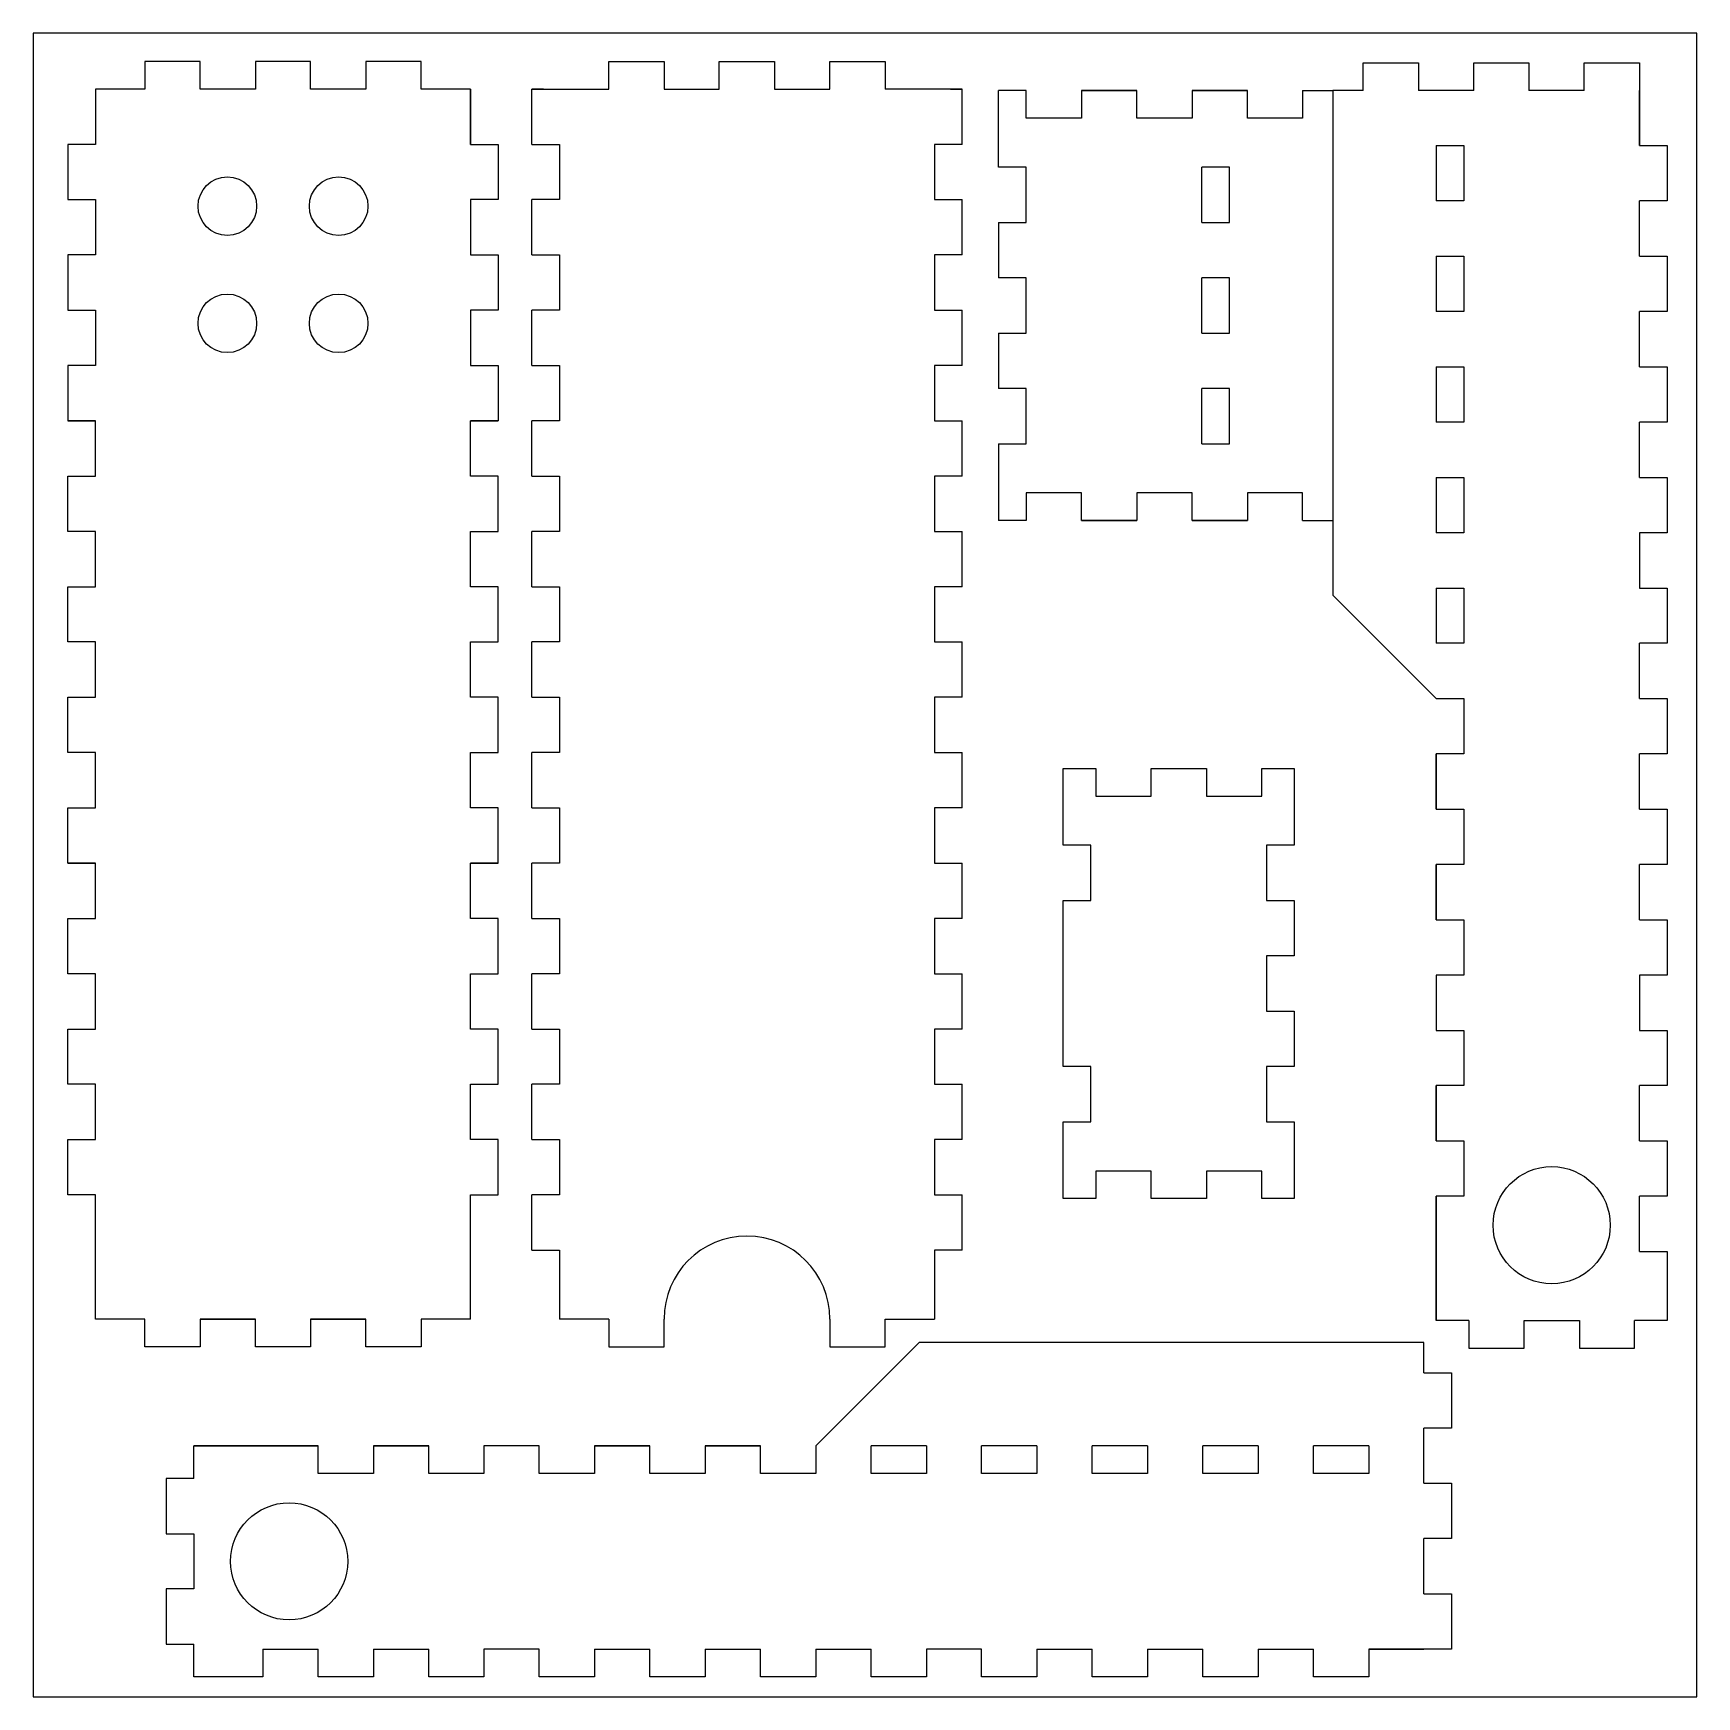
# Model space of a CAD drawing. Header units: inches. Extents: x 23.97 to 31.07, y -1.15 to 5.95.
import ezdxf

# ---------------------------------------------------------------- set-up
doc = ezdxf.new("R2010")
doc.units = ezdxf.units.IN
doc.header["$MEASUREMENT"] = 0

msp = doc.modelspace()

# ---------------------------------------------------------------- linework, layer by layer
for p, q in [((24.6802, 5.832), (24.4442, 5.832)), ((24.4442, 5.832), (24.4442, 5.714)), ((24.6802, 5.714), (24.6802, 5.832)), ((25.1522, 5.832), (24.9162, 5.832)), ((24.9162, 5.832), (24.9162, 5.714)), ((25.1522, 5.714), (25.1522, 5.832)), ((25.6242, 5.832), (25.3882, 5.832)), ((25.3882, 5.832), (25.3882, 5.714)), ((25.6242, 5.714), (25.6242, 5.832)), ((26.4245, 5.714), (26.4245, 5.832)), ((26.4245, 5.832), (26.6605, 5.832)), ((26.6605, 5.832), (26.6605, 5.714)), ((26.8965, 5.714), (26.8965, 5.832)), ((26.8965, 5.832), (27.1325, 5.832)), ((27.1325, 5.832), (27.1325, 5.714)), ((27.3685, 5.714), (27.3685, 5.832)), ((27.3685, 5.832), (27.6045, 5.832)), ((27.6045, 5.832), (27.6045, 5.714)), ((29.6443, 5.7084), (29.6443, 5.8264)), ((29.6443, 5.8264), (29.8803, 5.8264)), ((29.8803, 5.8264), (29.8803, 5.7084)), ((30.1163, 5.7084), (30.1163, 5.8264)), ((30.1163, 5.8264), (30.3523, 5.8264)), ((30.3523, 5.8264), (30.3523, 5.7084)), ((30.5883, 5.7084), (30.5883, 5.8264)), ((30.5883, 5.8264), (30.8243, 5.8264)), ((30.8243, 5.8264), (30.8243, 5.7084)), ((24.2342, 5.714), (24.2342, 5.478)), ((24.4442, 5.714), (24.2342, 5.714)), ((24.2342, 5.714), (24.2342, 5.478)), ((24.9162, 5.714), (24.6802, 5.714)), ((25.3882, 5.714), (25.1522, 5.714)), ((25.8342, 5.714), (25.6242, 5.714)), ((25.8342, 5.714), (25.8342, 5.478)), ((25.8342, 5.478), (25.8342, 5.714)), ((26.1464, 5.714), (26.0964, 5.714)), ((26.0964, 5.478), (26.0964, 5.714)), ((26.0964, 5.714), (26.4245, 5.714)), ((26.6605, 5.714), (26.8965, 5.714)), ((27.1325, 5.714), (27.3685, 5.714)), ((27.9326, 5.714), (27.6045, 5.714)), ((27.8826, 5.714), (27.9326, 5.714)), ((27.9326, 5.478), (27.9326, 5.714)), ((28.0883, 5.3803), (28.0883, 5.7084)), ((28.0883, 5.6584), (28.0883, 5.7084)), ((28.2063, 5.7084), (28.0883, 5.7084)), ((28.2063, 5.5904), (28.2063, 5.7084)), ((28.6783, 5.7084), (28.4423, 5.7084)), ((28.4423, 5.7084), (28.4423, 5.5904)), ((28.6783, 5.5904), (28.6783, 5.7084)), ((28.6783, 5.5904), (28.6783, 5.7084)), ((29.1503, 5.7084), (28.9143, 5.7084)), ((28.9143, 5.7084), (28.9143, 5.5904)), ((29.1503, 5.5904), (29.1503, 5.7084)), ((29.3863, 5.7084), (29.5153, 5.7084)), ((29.3863, 5.7084), (29.3863, 5.5904)), ((29.6443, 5.7084), (29.5153, 5.7084)), ((29.5153, 5.7084), (29.5153, 3.5534)), ((30.8243, 5.4724), (30.8243, 5.7084)), ((30.8243, 5.7084), (30.8243, 5.4724)), ((28.4423, 5.5904), (28.2063, 5.5904)), ((28.9143, 5.5904), (28.6783, 5.5904)), ((29.3863, 5.5904), (29.1503, 5.5904)), ((24.2342, 5.478), (24.1162, 5.478)), ((24.1162, 5.478), (24.1162, 5.242)), ((25.8342, 5.478), (25.9522, 5.478)), ((25.9522, 5.478), (25.9522, 5.242)), ((26.0964, 5.478), (26.2144, 5.478)), ((26.2144, 5.478), (26.2144, 5.242)), ((27.9326, 5.478), (27.8146, 5.478)), ((27.8146, 5.478), (27.8146, 5.242)), ((29.9563, 5.4724), (30.0743, 5.4724)), ((29.9563, 5.4724), (29.9563, 5.2364)), ((30.0743, 5.4724), (30.0743, 5.2364)), ((30.8243, 5.4724), (30.9423, 5.4724)), ((30.9423, 5.4724), (30.9423, 5.2364)), ((28.2063, 5.3803), (28.0883, 5.3803)), ((28.2063, 5.1443), (28.2063, 5.3803)), ((29.0743, 5.3803), (28.9563, 5.3803)), ((28.9563, 5.1443), (28.9563, 5.3803)), ((29.0743, 5.1443), (29.0743, 5.3803)), ((24.1162, 5.242), (24.2342, 5.242)), ((24.2342, 5.242), (24.2342, 5.006)), ((25.9522, 5.242), (25.8342, 5.242)), ((25.8342, 5.242), (25.8342, 5.006)), ((26.2144, 5.242), (26.0964, 5.242)), ((27.8146, 5.242), (27.9326, 5.242)), ((30.0743, 5.2364), (29.9563, 5.2364)), ((30.9423, 5.2364), (30.8243, 5.2364)), ((28.0883, 5.1443), (28.2063, 5.1443)), ((28.9563, 5.1443), (29.0743, 5.1443)), ((24.2342, 5.006), (24.1162, 5.006)), ((24.1162, 5.006), (24.1162, 4.77)), ((25.8342, 5.006), (25.9522, 5.006)), ((25.9522, 5.006), (25.9522, 4.77)), ((26.0964, 5.006), (26.2144, 5.006)), ((26.2144, 5.006), (26.2144, 4.77)), ((27.9326, 5.006), (27.8146, 5.006)), ((27.8146, 5.006), (27.8146, 4.77)), ((29.9563, 5.0004), (30.0743, 5.0004)), ((29.9563, 5.0004), (29.9563, 4.7644)), ((30.0743, 5.0004), (30.0743, 4.7644)), ((30.8243, 5.0004), (30.9423, 5.0004)), ((30.9423, 5.0004), (30.9423, 4.7644)), ((28.2063, 4.9083), (28.0883, 4.9083)), ((28.2063, 4.6723), (28.2063, 4.9083)), ((29.0743, 4.9083), (28.9563, 4.9083)), ((28.9563, 4.6723), (28.9563, 4.9083)), ((29.0743, 4.6723), (29.0743, 4.9083)), ((24.1162, 4.77), (24.2342, 4.77)), ((24.2342, 4.77), (24.2342, 4.534)), ((25.9522, 4.77), (25.8342, 4.77)), ((25.8342, 4.77), (25.8342, 4.534)), ((26.2144, 4.77), (26.0964, 4.77)), ((27.8146, 4.77), (27.9326, 4.77)), ((30.0743, 4.7644), (29.9563, 4.7644)), ((30.9423, 4.7644), (30.8243, 4.7644)), ((28.0883, 4.6723), (28.2063, 4.6723)), ((28.9563, 4.6723), (29.0743, 4.6723)), ((24.2342, 4.534), (24.1162, 4.534)), ((24.1162, 4.534), (24.1162, 4.298)), ((25.8342, 4.534), (25.9522, 4.534)), ((25.9522, 4.534), (25.9522, 4.298)), ((26.0964, 4.534), (26.2144, 4.534)), ((26.2144, 4.534), (26.2144, 4.298)), ((27.9326, 4.534), (27.8146, 4.534)), ((27.8146, 4.534), (27.8146, 4.298)), ((29.9563, 4.5284), (30.0743, 4.5284)), ((29.9563, 4.5284), (29.9563, 4.2924)), ((30.0743, 4.5284), (30.0743, 4.2924)), ((30.8243, 4.5284), (30.9423, 4.5284)), ((30.9423, 4.5284), (30.9423, 4.2924)), ((28.2063, 4.4363), (28.0883, 4.4363)), ((28.2063, 4.2003), (28.2063, 4.4363)), ((29.0743, 4.4363), (28.9563, 4.4363)), ((28.9563, 4.2003), (28.9563, 4.4363)), ((29.0743, 4.2003), (29.0743, 4.4363)), ((24.2342, 4.298), (24.1162, 4.298)), ((24.1162, 4.298), (24.2342, 4.298)), ((24.2342, 4.062), (24.2342, 4.298)), ((25.8342, 4.062), (25.8342, 4.298)), ((25.8342, 4.298), (25.9522, 4.298)), ((25.9522, 4.298), (25.8342, 4.298)), ((26.2144, 4.298), (26.0964, 4.298)), ((27.8146, 4.298), (27.9326, 4.298)), ((30.0743, 4.2924), (29.9563, 4.2924)), ((30.9423, 4.2924), (30.8243, 4.2924)), ((30.9423, 4.2924), (30.8243, 4.2924)), ((28.0883, 4.2003), (28.2063, 4.2003)), ((28.0883, 4.2003), (28.0883, 3.8722)), ((28.9563, 4.2003), (29.0743, 4.2003)), ((24.1162, 3.826), (24.1162, 4.062)), ((24.1162, 4.062), (24.2342, 4.062)), ((25.9522, 4.062), (25.8342, 4.062)), ((25.9522, 3.826), (25.9522, 4.062)), ((26.0964, 4.062), (26.2144, 4.062)), ((26.2144, 4.062), (26.2144, 3.826)), ((27.9326, 4.062), (27.8146, 4.062)), ((27.8146, 4.062), (27.8146, 3.826)), ((29.9563, 4.0564), (30.0743, 4.0564)), ((29.9563, 4.0564), (29.9563, 3.8204)), ((30.0743, 4.0564), (30.0743, 3.8204)), ((30.8243, 4.0564), (30.9423, 4.0564)), ((30.9423, 4.0564), (30.9423, 3.8204)), ((28.4423, 3.9902), (28.2063, 3.9902)), ((28.2063, 3.9902), (28.2063, 3.8722)), ((28.4423, 3.8722), (28.4423, 3.9902)), ((28.9143, 3.9902), (28.6783, 3.9902)), ((28.6783, 3.9902), (28.6783, 3.8722)), ((28.6783, 3.9902), (28.6783, 3.8722)), ((28.9143, 3.8722), (28.9143, 3.9902)), ((29.3863, 3.9902), (29.1503, 3.9902)), ((29.1503, 3.9902), (29.1503, 3.8722)), ((29.3863, 3.8722), (29.3863, 3.9902)), ((28.0883, 3.9222), (28.0883, 3.8722)), ((28.2063, 3.8722), (28.0883, 3.8722)), ((28.6783, 3.8722), (28.4423, 3.8722)), ((29.1503, 3.8722), (28.9143, 3.8722)), ((29.3863, 3.8722), (29.5153, 3.8722)), ((24.2342, 3.826), (24.1162, 3.826)), ((24.2342, 3.59), (24.2342, 3.826)), ((25.8342, 3.59), (25.8342, 3.826)), ((25.8342, 3.826), (25.9522, 3.826)), ((26.2144, 3.826), (26.0964, 3.826)), ((27.8146, 3.826), (27.9326, 3.826)), ((30.0743, 3.8204), (29.9563, 3.8204)), ((30.9423, 3.8204), (30.8243, 3.8204)), ((30.8243, 3.8204), (30.8243, 3.5844)), ((24.1162, 3.354), (24.1162, 3.59)), ((24.1162, 3.59), (24.2342, 3.59)), ((25.9522, 3.59), (25.8342, 3.59)), ((25.9522, 3.354), (25.9522, 3.59)), ((26.0964, 3.59), (26.2144, 3.59)), ((26.2144, 3.59), (26.2144, 3.354)), ((27.9326, 3.59), (27.8146, 3.59)), ((27.8146, 3.59), (27.8146, 3.354)), ((29.5153, 3.5534), (29.9563, 3.1124)), ((29.9563, 3.5844), (30.0743, 3.5844)), ((29.9563, 3.5844), (29.9563, 3.3484)), ((30.0743, 3.5844), (30.0743, 3.3484)), ((30.8243, 3.5844), (30.9423, 3.5844)), ((30.9423, 3.5844), (30.9423, 3.3484)), ((24.2342, 3.354), (24.1162, 3.354)), ((24.2342, 3.118), (24.2342, 3.354)), ((25.8342, 3.118), (25.8342, 3.354)), ((25.8342, 3.354), (25.9522, 3.354)), ((26.2144, 3.354), (26.0964, 3.354)), ((27.8146, 3.354), (27.9326, 3.354)), ((30.0743, 3.3484), (29.9563, 3.3484)), ((30.9423, 3.3484), (30.8243, 3.3484)), ((24.1162, 2.882), (24.1162, 3.118)), ((24.1162, 3.118), (24.2342, 3.118)), ((25.9522, 3.118), (25.8342, 3.118)), ((25.9522, 2.882), (25.9522, 3.118)), ((26.0964, 3.118), (26.2144, 3.118)), ((26.2144, 3.118), (26.2144, 2.882)), ((27.9326, 3.118), (27.8146, 3.118)), ((27.8146, 3.118), (27.8146, 2.882)), ((29.9563, 3.1124), (30.0743, 3.1124)), ((30.0743, 3.1124), (30.0743, 2.8764)), ((30.8243, 3.1124), (30.9423, 3.1124)), ((30.9423, 3.1124), (30.9423, 2.8764)), ((24.2342, 2.882), (24.1162, 2.882)), ((24.2342, 2.646), (24.2342, 2.882)), ((25.8342, 2.646), (25.8342, 2.882)), ((25.8342, 2.882), (25.9522, 2.882)), ((26.2144, 2.882), (26.0964, 2.882)), ((27.8146, 2.882), (27.9326, 2.882)), ((30.0743, 2.8764), (29.9563, 2.8764)), ((29.9563, 2.8764), (29.9563, 2.6404)), ((30.9423, 2.8764), (30.8243, 2.8764)), ((24.1162, 2.41), (24.1162, 2.646)), ((24.1162, 2.646), (24.2342, 2.646)), ((25.9522, 2.646), (25.8342, 2.646)), ((25.9522, 2.41), (25.9522, 2.646)), ((26.0964, 2.646), (26.2144, 2.646)), ((26.2144, 2.646), (26.2144, 2.41)), ((27.9326, 2.646), (27.8146, 2.646)), ((27.8146, 2.646), (27.8146, 2.41)), ((29.9563, 2.6404), (30.0743, 2.6404)), ((30.0743, 2.6404), (30.0743, 2.4044)), ((30.8243, 2.6404), (30.9423, 2.6404)), ((30.9423, 2.6404), (30.9423, 2.4044)), ((24.2342, 2.41), (24.1162, 2.41)), ((24.1162, 2.41), (24.2342, 2.41)), ((24.2342, 2.174), (24.2342, 2.41)), ((25.9522, 2.41), (25.8342, 2.41)), ((25.8342, 2.41), (25.9522, 2.41)), ((25.8342, 2.174), (25.8342, 2.41)), ((26.2144, 2.41), (26.0964, 2.41)), ((27.8146, 2.41), (27.9326, 2.41)), ((30.0743, 2.4044), (29.9563, 2.4044)), ((30.0743, 2.4044), (29.9563, 2.4044)), ((29.9563, 2.4044), (29.9563, 2.1684)), ((30.9423, 2.4044), (30.8243, 2.4044)), ((30.9423, 2.4044), (30.8243, 2.4044)), ((24.1162, 1.938), (24.1162, 2.174)), ((24.1162, 2.174), (24.2342, 2.174)), ((25.9522, 2.174), (25.8342, 2.174)), ((25.9522, 1.938), (25.9522, 2.174)), ((26.0964, 2.174), (26.2144, 2.174)), ((26.2144, 2.174), (26.2144, 1.938)), ((27.9326, 2.174), (27.8146, 2.174)), ((27.8146, 2.174), (27.8146, 1.938)), ((29.9563, 2.1684), (30.0743, 2.1684)), ((30.0743, 2.1684), (30.0743, 1.9324)), ((30.8243, 2.1684), (30.9423, 2.1684)), ((30.9423, 2.1684), (30.9423, 1.9324)), ((24.2342, 1.938), (24.1162, 1.938)), ((24.2342, 1.702), (24.2342, 1.938)), ((25.8342, 1.702), (25.8342, 1.938)), ((25.8342, 1.938), (25.9522, 1.938)), ((26.2144, 1.938), (26.0964, 1.938)), ((27.8146, 1.938), (27.9326, 1.938)), ((30.0743, 1.9324), (29.9563, 1.9324)), ((29.9563, 1.9324), (29.9563, 1.6964)), ((30.9423, 1.9324), (30.8243, 1.9324)), ((30.8243, 1.9324), (30.8243, 1.6964)), ((24.1162, 1.466), (24.1162, 1.702)), ((24.1162, 1.702), (24.2342, 1.702)), ((25.9522, 1.702), (25.8342, 1.702)), ((25.9522, 1.466), (25.9522, 1.702)), ((26.0964, 1.702), (26.2144, 1.702)), ((26.2144, 1.702), (26.2144, 1.466)), ((27.9326, 1.702), (27.8146, 1.702)), ((27.8146, 1.702), (27.8146, 1.466)), ((29.9563, 1.6964), (30.0743, 1.6964)), ((30.0743, 1.6964), (30.0743, 1.4604)), ((30.8243, 1.6964), (30.9423, 1.6964)), ((30.9423, 1.6964), (30.9423, 1.4604)), ((24.2342, 1.466), (24.1162, 1.466)), ((24.2342, 1.23), (24.2342, 1.466)), ((25.8342, 1.23), (25.8342, 1.466)), ((25.8342, 1.466), (25.9522, 1.466)), ((26.2144, 1.466), (26.0964, 1.466)), ((27.8146, 1.466), (27.9326, 1.466)), ((30.0743, 1.4604), (29.9563, 1.4604)), ((29.9563, 1.4604), (29.9563, 1.2244)), ((30.9423, 1.4604), (30.8243, 1.4604)), ((24.1162, 0.994), (24.1162, 1.23)), ((24.1162, 1.23), (24.2342, 1.23)), ((25.9522, 1.23), (25.8342, 1.23)), ((25.9522, 0.994), (25.9522, 1.23)), ((26.0964, 1.23), (26.2144, 1.23)), ((26.2144, 1.23), (26.2144, 0.994)), ((27.9326, 1.23), (27.8146, 1.23)), ((27.8146, 1.23), (27.8146, 0.994)), ((29.9563, 1.2244), (30.0743, 1.2244)), ((30.0743, 1.2244), (30.0743, 0.9884)), ((30.8243, 1.2244), (30.9423, 1.2244)), ((30.9423, 1.2244), (30.9423, 0.9884)), ((24.2342, 0.994), (24.1162, 0.994)), ((24.2342, 0.464), (24.2342, 0.994)), ((24.2342, 0.758), (24.2342, 0.994)), ((25.8342, 0.464), (25.8342, 0.994)), ((25.8342, 0.994), (25.9522, 0.994)), ((25.8342, 0.758), (25.8342, 0.994)), ((26.2144, 0.994), (26.0964, 0.994)), ((27.8146, 0.994), (27.9326, 0.994)), ((30.0743, 0.9884), (29.9563, 0.9884)), ((29.9563, 0.9884), (29.9563, 0.4584)), ((30.9423, 0.9884), (30.8243, 0.9884)), ((26.0964, 0.758), (26.2144, 0.758)), ((26.2144, 0.758), (26.2144, 0.464)), ((27.9326, 0.758), (27.8146, 0.758)), ((27.8146, 0.758), (27.8146, 0.464)), ((30.8243, 0.7524), (30.9423, 0.7524)), ((30.9423, 0.7524), (30.9423, 0.4584)), ((24.4442, 0.464), (24.2342, 0.464)), ((24.4442, 0.346), (24.4442, 0.464)), ((24.6802, 0.464), (24.9162, 0.464)), ((24.9162, 0.464), (24.6802, 0.464)), ((24.6802, 0.464), (24.6802, 0.346)), ((24.9162, 0.346), (24.9162, 0.464)), ((25.1522, 0.464), (25.3882, 0.464)), ((25.3882, 0.464), (25.1522, 0.464)), ((25.1522, 0.464), (25.1522, 0.346)), ((25.3882, 0.346), (25.3882, 0.464)), ((25.8343, 0.464), (25.6242, 0.464)), ((25.6242, 0.464), (25.6242, 0.346)), ((26.4245, 0.464), (26.2144, 0.464)), ((26.4245, 0.464), (26.4245, 0.346)), ((26.6605, 0.346), (26.6605, 0.464)), ((27.3685, 0.464), (27.3685, 0.346)), ((27.6045, 0.346), (27.6045, 0.464)), ((27.6045, 0.464), (27.8146, 0.464)), ((30.0953, 0.4584), (29.9563, 0.4584)), ((30.0953, 0.4584), (30.0953, 0.3404)), ((30.3313, 0.3404), (30.3313, 0.4584)), ((30.3313, 0.4584), (30.5673, 0.4584)), ((30.5673, 0.4584), (30.5673, 0.3404)), ((30.8033, 0.3404), (30.8033, 0.4584)), ((30.9423, 0.4584), (30.8033, 0.4584)), ((27.7491, 0.364), (27.3081, -0.077)), ((29.9041, 0.364), (27.7491, 0.364)), ((29.9041, 0.235), (29.9041, 0.364)), ((24.6802, 0.346), (24.4442, 0.346)), ((25.1522, 0.346), (24.9162, 0.346)), ((25.6242, 0.346), (25.3882, 0.346)), ((26.4245, 0.346), (26.6605, 0.346)), ((27.3685, 0.346), (27.6045, 0.346)), ((30.0953, 0.3404), (30.3313, 0.3404)), ((30.5673, 0.3404), (30.8033, 0.3404)), ((29.9041, 0.235), (30.0221, 0.235)), ((30.0221, 0.235), (30.0221, -0.001)), ((30.0221, -0.001), (29.9041, -0.001)), ((25.1841, -0.077), (24.6541, -0.077)), ((24.6541, -0.216), (24.6541, -0.077)), ((25.1841, -0.195), (25.1841, -0.077)), ((25.6561, -0.077), (25.4201, -0.077)), ((25.4201, -0.077), (25.4201, -0.195)), ((25.6561, -0.195), (25.6561, -0.077)), ((26.1281, -0.077), (25.8921, -0.077)), ((25.8921, -0.077), (25.8921, -0.195)), ((26.1281, -0.195), (26.1281, -0.077)), ((26.6001, -0.077), (26.3641, -0.077)), ((26.3641, -0.077), (26.3641, -0.195)), ((26.6001, -0.195), (26.6001, -0.077)), ((26.6001, -0.195), (26.6001, -0.077)), ((27.0721, -0.077), (26.8361, -0.077)), ((26.8361, -0.077), (26.8361, -0.195)), ((27.0721, -0.195), (27.0721, -0.077)), ((27.3081, -0.077), (27.3081, -0.195)), ((27.5441, -0.195), (27.5441, -0.077)), ((27.7801, -0.077), (27.5441, -0.077)), ((27.7801, -0.077), (27.7801, -0.195)), ((28.0161, -0.195), (28.0161, -0.077)), ((28.2521, -0.077), (28.0161, -0.077)), ((28.2521, -0.077), (28.2521, -0.195)), ((28.4881, -0.195), (28.4881, -0.077)), ((28.7241, -0.077), (28.4881, -0.077)), ((28.7241, -0.077), (28.7241, -0.195)), ((28.9601, -0.195), (28.9601, -0.077)), ((29.1961, -0.077), (28.9601, -0.077)), ((29.1961, -0.077), (29.1961, -0.195)), ((29.4321, -0.195), (29.4321, -0.077)), ((29.6681, -0.077), (29.4321, -0.077)), ((29.6681, -0.077), (29.6681, -0.195)), ((25.4201, -0.195), (25.1841, -0.195)), ((25.8921, -0.195), (25.6561, -0.195)), ((26.3641, -0.195), (26.1281, -0.195)), ((26.8361, -0.195), (26.6001, -0.195)), ((27.3081, -0.195), (27.0721, -0.195)), ((27.7801, -0.195), (27.5441, -0.195)), ((28.2521, -0.195), (28.0161, -0.195)), ((28.7241, -0.195), (28.4881, -0.195)), ((29.1961, -0.195), (28.9601, -0.195)), ((29.6681, -0.195), (29.4321, -0.195)), ((24.6541, -0.216), (24.5361, -0.216)), ((24.5361, -0.216), (24.5361, -0.452)), ((29.9041, -0.237), (30.0221, -0.237)), ((30.0221, -0.237), (30.0221, -0.473)), ((24.5361, -0.452), (24.6541, -0.452)), ((24.6541, -0.452), (24.6541, -0.688)), ((30.0221, -0.473), (29.9041, -0.473)), ((24.6541, -0.688), (24.5361, -0.688)), ((24.5361, -0.688), (24.5361, -0.924)), ((29.9041, -0.709), (30.0221, -0.709)), ((30.0221, -0.709), (30.0221, -0.945)), ((24.5361, -0.924), (24.6541, -0.924)), ((24.6541, -1.063), (24.6541, -0.924)), ((24.9481, -0.945), (24.9481, -1.063)), ((25.1841, -1.063), (25.1841, -0.945)), ((25.4201, -0.945), (25.4201, -1.063)), ((25.6561, -1.063), (25.6561, -0.945)), ((26.1281, -0.945), (25.8921, -0.945)), ((25.8921, -0.945), (25.8921, -1.063)), ((26.1281, -1.063), (26.1281, -0.945)), ((26.3641, -0.945), (26.3641, -1.063)), ((26.6001, -1.063), (26.6001, -0.945)), ((26.6001, -1.063), (26.6001, -0.945)), ((26.8361, -0.945), (26.8361, -1.063)), ((27.0721, -1.063), (27.0721, -0.945)), ((27.3081, -0.945), (27.3081, -1.063)), ((27.5441, -1.063), (27.5441, -0.945)), ((28.0161, -0.945), (27.7801, -0.945)), ((27.7801, -0.945), (27.7801, -1.063)), ((28.0161, -1.063), (28.0161, -0.945)), ((28.2521, -0.945), (28.2521, -1.063)), ((28.4881, -1.063), (28.4881, -0.945)), ((28.4881, -1.063), (28.4881, -0.945)), ((28.7241, -0.945), (28.7241, -1.063)), ((28.9601, -1.063), (28.9601, -0.945)), ((29.1961, -0.945), (29.1961, -1.063)), ((29.4321, -1.063), (29.4321, -0.945)), ((29.9041, -0.945), (29.6681, -0.945)), ((29.6681, -0.945), (29.6681, -1.063)), ((29.6681, -0.945), (29.9041, -0.945)), ((30.0221, -0.945), (29.9041, -0.945)), ((24.9481, -1.063), (24.6541, -1.063)), ((25.4201, -1.063), (25.1841, -1.063)), ((25.8921, -1.063), (25.6561, -1.063)), ((26.3641, -1.063), (26.1281, -1.063)), ((26.8361, -1.063), (26.6001, -1.063)), ((27.3081, -1.063), (27.0721, -1.063)), ((27.7801, -1.063), (27.5441, -1.063)), ((28.2521, -1.063), (28.0161, -1.063)), ((28.7241, -1.063), (28.4881, -1.063)), ((29.1961, -1.063), (28.9601, -1.063)), ((29.6681, -1.063), (29.4321, -1.063))]:
    msp.add_line(p, q)
for points in [[(23.9683, -1.1479), (31.0683, -1.1479), (31.0683, 5.9521), (23.9683, 5.9521)], [(28.5035, 2.6962), (28.7395, 2.6962), (28.7395, 2.8142), (28.9755, 2.8142), (28.9755, 2.6962), (29.2115, 2.6962), (29.2115, 2.8142), (29.3505, 2.8142), (29.3505, 2.4861), (29.2325, 2.4861), (29.2325, 2.2501), (29.3505, 2.2501), (29.3505, 2.0141), (29.2325, 2.0141), (29.2325, 1.7781), (29.3505, 1.7781), (29.3505, 1.5421), (29.2325, 1.5421), (29.2325, 1.3061), (29.3505, 1.3061), (29.3505, 0.978), (29.2115, 0.978), (29.2115, 1.096), (28.9755, 1.096), (28.9755, 0.978), (28.7395, 0.978), (28.7395, 1.096), (28.5035, 1.096), (28.5035, 0.978), (28.3645, 0.978), (28.3645, 1.3061), (28.4825, 1.3061), (28.4825, 1.5421), (28.3645, 1.5421), (28.3645, 2.2501), (28.4825, 2.2501), (28.4825, 2.4861), (28.3645, 2.4861), (28.3645, 2.8142), (28.5035, 2.8142)]]:
    msp.add_lwpolyline(points, close=True)
for points in [[(26.6605, 5.714), (26.8965, 5.714)], [(27.1325, 5.714), (27.3685, 5.714)], [(28.4423, 5.7084), (28.6783, 5.7084)], [(28.9143, 5.7084), (29.1503, 5.7084)], [(30.1163, 5.7084), (29.8803, 5.7084)], [(30.5883, 5.7084), (30.3523, 5.7084)], [(26.0964, 5.006), (26.0964, 5.242)], [(27.9326, 5.006), (27.9326, 5.242)], [(30.8243, 5.0004), (30.8243, 5.2364)], [(28.0883, 5.1443), (28.0883, 4.9083)], [(26.0964, 4.534), (26.0964, 4.77)], [(27.9326, 4.534), (27.9326, 4.77)], [(30.8243, 4.5284), (30.8243, 4.7644)], [(28.0883, 4.6723), (28.0883, 4.4363)], [(26.0964, 4.062), (26.0964, 4.298)], [(27.9326, 4.062), (27.9326, 4.298)], [(30.8243, 4.0564), (30.8243, 4.2924)], [(28.4423, 3.8722), (28.6783, 3.8722)], [(28.9143, 3.8722), (29.1503, 3.8722)], [(26.0964, 3.59), (26.0964, 3.826)], [(27.9326, 3.59), (27.9326, 3.826)], [(26.0964, 3.118), (26.0964, 3.354)], [(27.9326, 3.118), (27.9326, 3.354)], [(30.8243, 3.1124), (30.8243, 3.3484)], [(26.0964, 2.646), (26.0964, 2.882)], [(27.9326, 2.646), (27.9326, 2.882)], [(29.9563, 2.6404), (29.9563, 2.8764)], [(30.8243, 2.6404), (30.8243, 2.8764)], [(26.0964, 2.174), (26.0964, 2.41)], [(27.9326, 2.174), (27.9326, 2.41)], [(29.9563, 2.1684), (29.9563, 2.4044)], [(30.8243, 2.1684), (30.8243, 2.4044)], [(26.0964, 1.702), (26.0964, 1.938)], [(27.9326, 1.702), (27.9326, 1.938)], [(26.0964, 1.23), (26.0964, 1.466)], [(27.9326, 1.23), (27.9326, 1.466)], [(29.9563, 1.2244), (29.9563, 1.4604)], [(30.8243, 1.2244), (30.8243, 1.4604)], [(26.0964, 0.758), (26.0964, 0.994)], [(27.9326, 0.758), (27.9326, 0.994)], [(29.9563, 0.4584), (29.9563, 0.9884)], [(30.8243, 0.7524), (30.8243, 0.9884)], [(30.0953, 0.3404), (30.3313, 0.3404)], [(30.5673, 0.3404), (30.8033, 0.3404)], [(29.9041, -0.237), (29.9041, -0.001)], [(24.6541, -0.077), (25.1841, -0.077)], [(25.4201, -0.077), (25.6561, -0.077)], [(26.3641, -0.077), (26.6001, -0.077)], [(26.8361, -0.077), (27.0721, -0.077)], [(24.5361, -0.216), (24.5361, -0.452)], [(29.9041, -0.709), (29.9041, -0.473)], [(24.5361, -0.688), (24.5361, -0.924)], [(24.9481, -0.945), (25.1841, -0.945)], [(25.4201, -0.945), (25.6561, -0.945)], [(26.3641, -0.945), (26.6001, -0.945)], [(26.8361, -0.945), (27.0721, -0.945)], [(27.3081, -0.945), (27.5441, -0.945)], [(28.2521, -0.945), (28.4881, -0.945)], [(28.7241, -0.945), (28.9601, -0.945)], [(29.1961, -0.945), (29.4321, -0.945)]]:
    msp.add_lwpolyline(points)
for centre, radius in [((24.7967, 5.214), 0.125), ((25.2717, 5.214), 0.125), ((24.7967, 4.714), 0.125), ((25.2717, 4.714), 0.125), ((30.4493, 0.8647), 0.25), ((25.0604, -0.57), 0.25)]:
    msp.add_circle(centre, radius)
msp.add_arc((27.0145, 0.464), 0.354, 0, 180)

doc.saveas('drawing.dxf')
